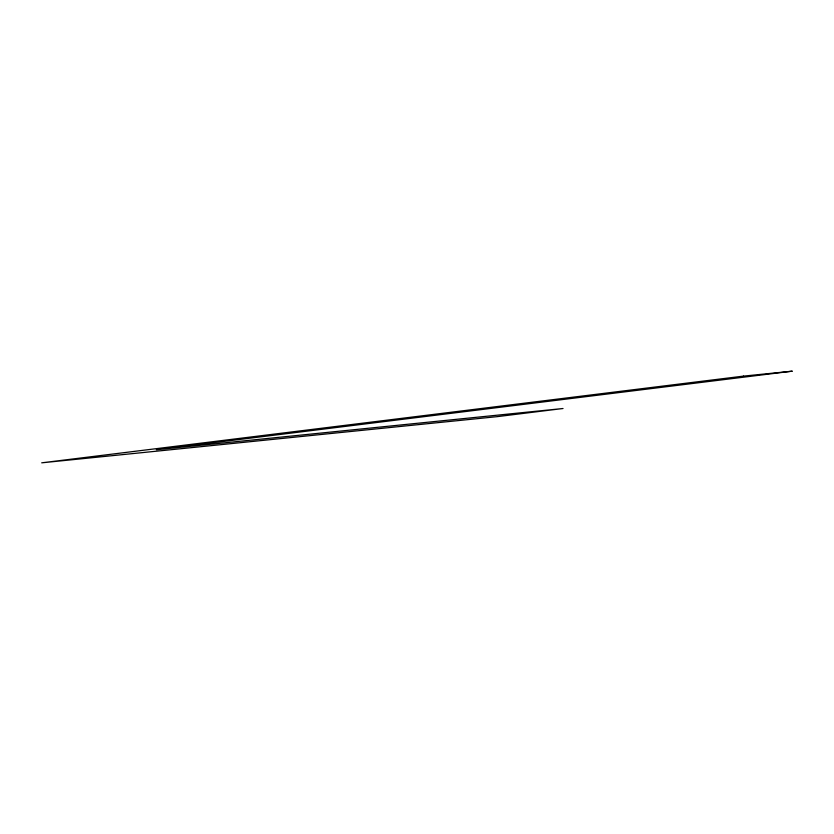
<?xml version="1.0" encoding="UTF-8"?>
<svg xmlns="http://www.w3.org/2000/svg" width="834" height="834" viewBox="0 0 834 834"><rect width="100%" height="100%" fill="white"/><g stroke="black" fill="none" stroke-linecap="round" stroke-linejoin="round"><path stroke-width="1.25" d="M743.49 376.113L41.7 462.828L497.241 416.646L563.033 408.514L156.302 449.755L792.3 371.172L743.49 376.113"/></g></svg>
